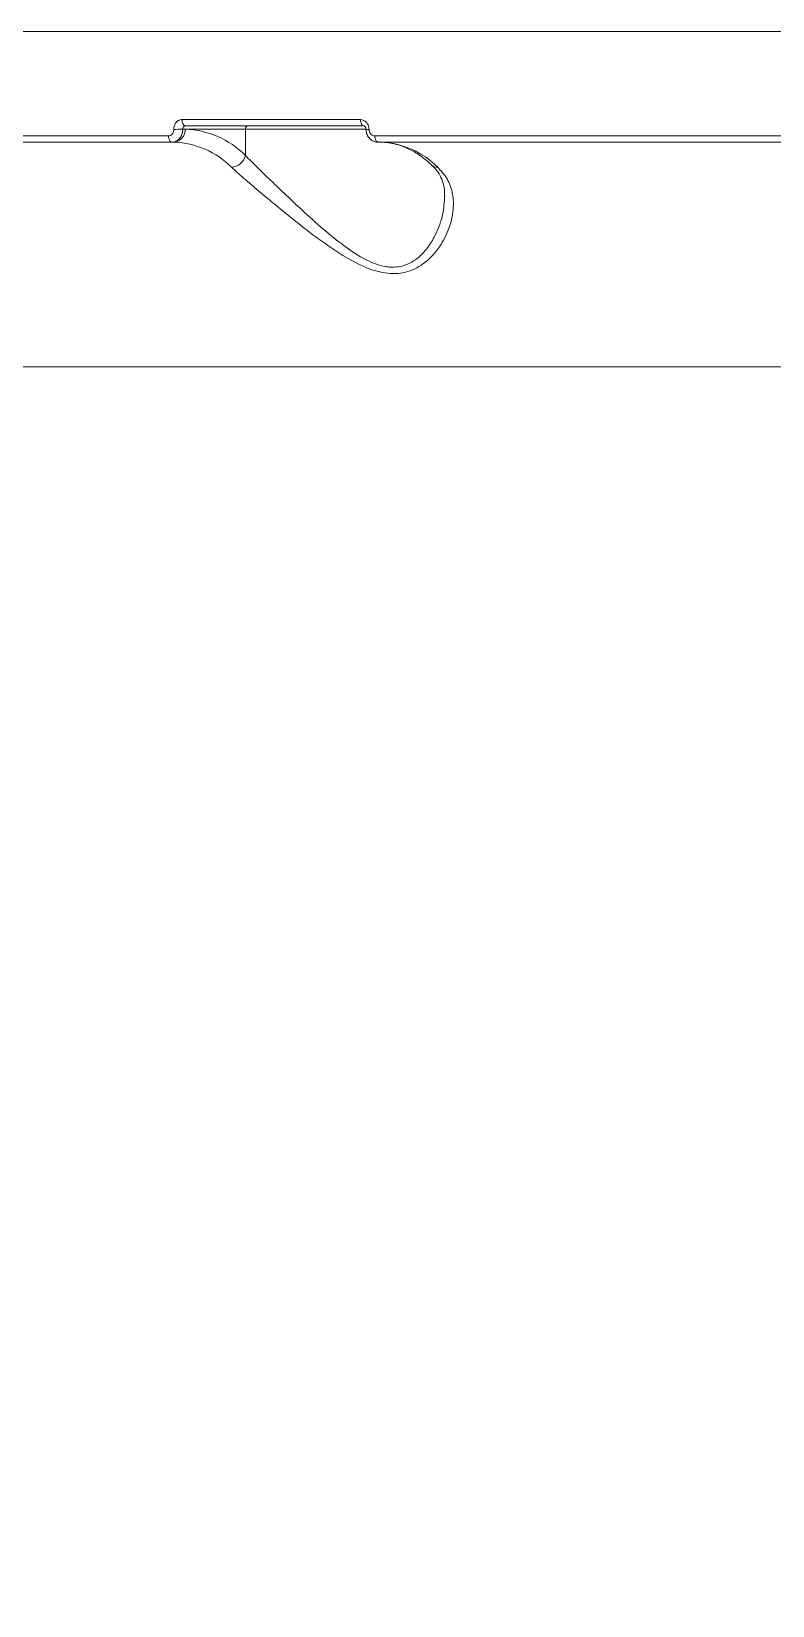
# Model space of a CAD drawing. Header units: millimetres. Extents: x -5550 to 7488, y -4093 to 4627.
# Drawn here: x -1724.1 to -1610.2, y 1750 to 1991.8 of the extents above; entities that cross this region are included whole.
import ezdxf

# ---------------------------------------------------------------- set-up
doc = ezdxf.new("R2010")
doc.units = ezdxf.units.MM
doc.layers.add('DIKOM_ОБЪЕКТ', color=7, linetype='Continuous')

msp = doc.modelspace()

# ---------------------------------------------------------------- linework, layer by layer
at = {"layer": 'DIKOM_ОБЪЕКТ', "color": 7, "linetype": 'Continuous', "lineweight": 15}
for p, q in [((-1843.347, 1991.842), (-1428.478, 1991.842)), ((-1673.498, 1978.31), (-1700.928, 1978.31)), ((-1703.022, 1975.804), (-1774.167, 1975.804)), ((-1700.814, 1976.844), (-1700.453, 1976.844)), ((-1700.453, 1976.844), (-1691.185, 1976.844)), ((-1700.413, 1977.344), (-1672.984, 1977.344)), ((-1691.185, 1972.794), (-1691.185, 1976.844)), ((-1691.185, 1976.844), (-1672.627, 1976.844)), ((-1600.162, 1975.804), (-1671.307, 1975.804)), ((-1773.652, 1974.844), (-1702.508, 1974.844)), ((-1702.508, 1974.844), (-1702.168, 1974.844)), ((-1670.792, 1974.844), (-1599.647, 1974.844)), ((-1764.478, 1940.342), (-1464.47, 1940.342))]:
    msp.add_line(p, q, dxfattribs=at)
at = {"layer": 'DIKOM_ОБЪЕКТ', "color": 7, "linetype": 'Continuous', "lineweight": 15, "flags": 128}
for points in [[(-1700.413, 1977.344), (-1700.511, 1977.363), (-1700.606, 1977.417), (-1700.694, 1977.506), (-1700.771, 1977.625), (-1700.835, 1977.771), (-1700.884, 1977.938), (-1700.915, 1978.119), (-1700.928, 1978.31)], [(-1672.984, 1977.344), (-1673.082, 1977.363), (-1673.177, 1977.417), (-1673.264, 1977.506), (-1673.342, 1977.625), (-1673.406, 1977.771), (-1673.454, 1977.938), (-1673.486, 1978.119), (-1673.498, 1978.31)], [(-1702.508, 1974.844), (-1702.605, 1974.862), (-1702.7, 1974.916), (-1702.787, 1975.004), (-1702.864, 1975.123), (-1702.928, 1975.268), (-1702.977, 1975.434), (-1703.009, 1975.614), (-1703.022, 1975.804)], [(-1670.792, 1974.844), (-1670.89, 1974.862), (-1670.985, 1974.916), (-1671.072, 1975.004), (-1671.149, 1975.123), (-1671.213, 1975.268), (-1671.262, 1975.434), (-1671.294, 1975.614), (-1671.307, 1975.804)]]:
    msp.add_lwpolyline(points, dxfattribs=at)
at = {"layer": 'DIKOM_ОБЪЕКТ', "color": 7, "linetype": 'Continuous', "lineweight": 15}
for centre, radius, start, end in [((-1702.138, 1999.753), 22.947, 269.88182, 273.30889), ((-1702.322, 1976.711), 1.874, 274.73362, 4.06098), ((-1700.952, 1963.075), 13.778, 44.85969, 87.92799), ((-1690.718, 1976.877), 0.468, 94.74356, 184.05835), ((-1672.333, 1979.296), 2.494, 262.24825, 273.41739), ((-1702.642, 1961.731), 13.122, 44.85942, 87.92783), ((-1670.927, 1961.731), 13.122, 44.85891, 87.92805), ((-1693.492, 1973.357), 2.375, 273.6608, 346.28735), ((-1661.661, 1972.301), 1.315, 228.30676, 271.53006)]:
    msp.add_arc(centre, radius, start, end, dxfattribs=at)
for points, knots in [([(-1843.831, 1991.843), (-1843.824, 1989.822), (-1843.804, 1983.963), (-1843.646, 1974.268), (-1843.304, 1962.769), (-1842.797, 1951.293), (-1842.128, 1939.848), (-1841.298, 1928.443), (-1840.307, 1917.086), (-1839.156, 1905.786), (-1837.846, 1894.552), (-1836.377, 1883.391), (-1834.751, 1872.313), (-1832.968, 1861.325), (-1831.031, 1850.435), (-1828.941, 1839.653), (-1826.699, 1828.986), (-1824.307, 1818.442), (-1821.767, 1808.029), (-1819.08, 1797.755), (-1816.249, 1787.627), (-1813.275, 1777.653), (-1810.161, 1767.841), (-1806.91, 1758.198), (-1803.523, 1748.731), (-1800.004, 1739.447), (-1796.354, 1730.354), (-1792.576, 1721.458), (-1788.674, 1712.766), (-1784.65, 1704.284), (-1780.507, 1696.019), (-1776.248, 1687.977), (-1771.877, 1680.164), (-1767.396, 1672.586), (-1762.809, 1665.249), (-1758.119, 1658.158), (-1753.33, 1651.318), (-1748.446, 1644.735), (-1743.469, 1638.414), (-1738.404, 1632.36), (-1733.255, 1626.577), (-1728.025, 1621.07), (-1722.718, 1615.842), (-1717.338, 1610.899), (-1711.89, 1606.243), (-1706.377, 1601.879), (-1700.804, 1597.809), (-1695.175, 1594.039), (-1689.495, 1590.564), (-1683.766, 1587.41), (-1679.081, 1585.042), (-1676.294, 1583.837), (-1675.444, 1583.47)], [0, 0, 0, 0, 0.0107474, 0.0311662, 0.0515854, 0.0720045, 0.0924238, 0.1128432, 0.1332627, 0.1536823, 0.1741021, 0.1945222, 0.2149425, 0.235363, 0.2557839, 0.276205, 0.2966265, 0.3170483, 0.3374705, 0.3578932, 0.3783163, 0.3987398, 0.419164, 0.4395885, 0.4600137, 0.4804392, 0.5008656, 0.5212925, 0.54172, 0.5621479, 0.5825766, 0.6030058, 0.6234355, 0.6438659, 0.6642965, 0.6847276, 0.705159, 0.7255904, 0.7460216, 0.7664526, 0.7868831, 0.8073125, 0.8277408, 0.8481673, 0.8685918, 0.8890133, 0.9094319, 0.9298469, 0.9502576, 0.9706631, 0.9910635, 1, 1, 1, 1]), ([(-1700.928, 1978.31), (-1701.022, 1978.302), (-1701.261, 1978.284), (-1701.619, 1978.104), (-1701.939, 1977.764), (-1702.153, 1977.313), (-1702.174, 1976.975), (-1702.185, 1976.806)], [0, 0, 0, 0, 0.1406173, 0.3551162, 0.5698499, 0.7848755, 1, 1, 1, 1]), ([(-1672.184, 1976.806), (-1672.193, 1976.917), (-1672.214, 1977.197), (-1672.376, 1977.619), (-1672.674, 1978.001), (-1673.064, 1978.26), (-1673.354, 1978.293), (-1673.498, 1978.31)], [0, 0, 0, 0, 0.141864, 0.3567176, 0.5713262, 0.7857371, 1, 1, 1, 1]), ([(-1702.185, 1976.806), (-1702.193, 1976.693), (-1702.207, 1976.468), (-1702.349, 1976.167), (-1702.562, 1975.941), (-1702.8, 1975.821), (-1702.959, 1975.808), (-1703.022, 1975.804)], [0, 0, 0, 0, 0.2151415, 0.4301073, 0.6449501, 0.859479, 1, 1, 1, 1]), ([(-1702.508, 1974.844), (-1702.382, 1974.854), (-1702.064, 1974.878), (-1701.584, 1975.117), (-1701.154, 1975.57), (-1700.864, 1976.169), (-1700.83, 1976.619), (-1700.814, 1976.844)], [0, 0, 0, 0, 0.1407379, 0.3554622, 0.5703104, 0.7851633, 1, 1, 1, 1]), ([(-1700.814, 1976.844), (-1700.812, 1976.9), (-1700.809, 1977.013), (-1700.744, 1977.163), (-1700.641, 1977.276), (-1700.524, 1977.336), (-1700.444, 1977.342), (-1700.413, 1977.344)], [0, 0, 0, 0, 0.2154506, 0.4306047, 0.6453361, 0.8596028, 1, 1, 1, 1]), ([(-1673.007, 1977.341), (-1672.998, 1977.343), (-1672.971, 1977.347), (-1672.909, 1977.336), (-1672.795, 1977.227), (-1672.721, 1977.097), (-1672.676, 1976.955), (-1672.674, 1976.86), (-1672.674, 1976.824)], [0, 0, 0, 0, 0.1489937, 0.4754646, 0.6350507, 0.7710059, 0.9129962, 1, 1, 1, 1]), ([(-1672.653, 1976.824), (-1672.636, 1976.604), (-1672.597, 1976.12), (-1672.221, 1975.484), (-1671.67, 1975.041), (-1671.163, 1974.838), (-1670.87, 1974.863), (-1670.795, 1974.87)], [0, 0, 0, 0, 0.215486, 0.4735057, 0.7028187, 0.9236272, 1, 1, 1, 1]), ([(-1671.307, 1975.804), (-1671.403, 1975.815), (-1671.597, 1975.837), (-1671.857, 1976.009), (-1672.056, 1976.264), (-1672.165, 1976.545), (-1672.179, 1976.732), (-1672.184, 1976.806)], [0, 0, 0, 0, 0.2142804, 0.4285947, 0.6432207, 0.8580901, 1, 1, 1, 1]), ([(-1670.453, 1974.844), (-1670.183, 1974.837), (-1669.347, 1974.814), (-1667.949, 1974.551), (-1666.264, 1973.933), (-1664.608, 1973.002), (-1663.371, 1972.072), (-1662.691, 1971.459), (-1662.539, 1971.322)], [0, 0, 0, 0, 0.1027278, 0.3181923, 0.5309244, 0.7384692, 0.9415119, 1, 1, 1, 1]), ([(-1693.341, 1970.987), (-1692.723, 1970.431), (-1691.487, 1969.32), (-1689.155, 1967.343), (-1686.614, 1965.221), (-1683.686, 1962.845), (-1680.398, 1960.264), (-1676.761, 1957.706), (-1673.18, 1955.671), (-1670.221, 1954.719), (-1668.09, 1954.6), (-1666.544, 1954.813), (-1665.128, 1955.336), (-1663.604, 1956.256), (-1662.139, 1957.636), (-1660.657, 1959.737), (-1659.547, 1962.29), (-1659.101, 1965.008), (-1659.367, 1967.416), (-1660.152, 1969.404), (-1661.161, 1970.488), (-1661.626, 1970.987)], [0, 0, 0, 0, 0.0554763, 0.1110247, 0.1664976, 0.2220058, 0.2900237, 0.3579633, 0.4226761, 0.477407, 0.5052473, 0.5330953, 0.5627107, 0.5923756, 0.6404311, 0.6885819, 0.7603259, 0.8320637, 0.8910024, 0.9498686, 1, 1, 1, 1]), ([(-1660.557, 1966.54), (-1660.617, 1965.603), (-1660.742, 1963.659), (-1661.693, 1961.02), (-1662.977, 1958.806), (-1664.25, 1957.354), (-1665.608, 1956.37), (-1667.089, 1955.715), (-1668.537, 1955.571), (-1669.976, 1955.763), (-1671.165, 1956.089), (-1673.301, 1957.035), (-1676.068, 1958.87), (-1679.329, 1961.551), (-1682.303, 1964.235), (-1684.972, 1966.735), (-1687.285, 1968.945), (-1689.44, 1971.028), (-1690.598, 1972.2), (-1691.185, 1972.794)], [0, 0, 0, 0, 0.0833368, 0.1726862, 0.2299088, 0.2882936, 0.322254, 0.3571266, 0.407044, 0.4203428, 0.4514871, 0.4836696, 0.5605585, 0.642473, 0.7266401, 0.794543, 0.8636273, 0.9308631, 1, 1, 1, 1]), ([(-1662.561, 1971.315), (-1662.481, 1971.249), (-1662.062, 1970.907), (-1661.531, 1970.187), (-1660.953, 1969.112), (-1660.599, 1967.894), (-1660.571, 1966.976), (-1660.558, 1966.541)], [0, 0, 0, 0, 0.0509133, 0.2669278, 0.504251, 0.7648324, 1, 1, 1, 1])]:
    msp.add_open_spline(points, degree=3, knots=knots, dxfattribs=at)

doc.saveas('drawing.dxf')
